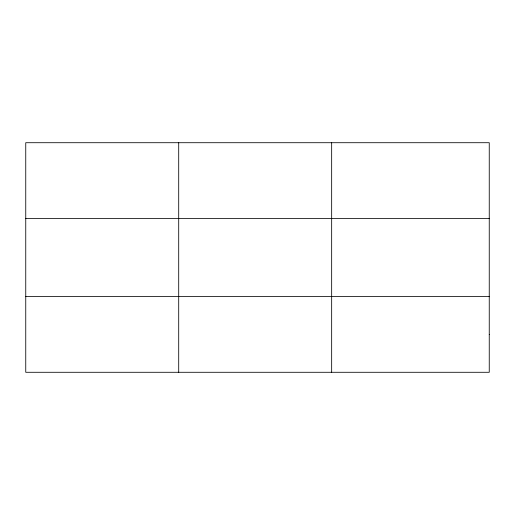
<?xml version="1.0" encoding="UTF-8"?>
<svg xmlns="http://www.w3.org/2000/svg" width="515" height="515" viewBox="0 0 515 515"><rect width="100%" height="100%" fill="white"/><g stroke="black" fill="none" stroke-linecap="round" stroke-linejoin="round"><path stroke-width="0.77" d="M178.705 372.287L178.705 142.713M331.66 372.287L331.66 142.713M25.75 218.469L489.25 218.469M25.75 296.531L489.25 296.531M489.25 334.409L489.25 372.287L25.75 372.287L25.75 142.713L489.25 142.713L489.25 334.409"/></g></svg>
